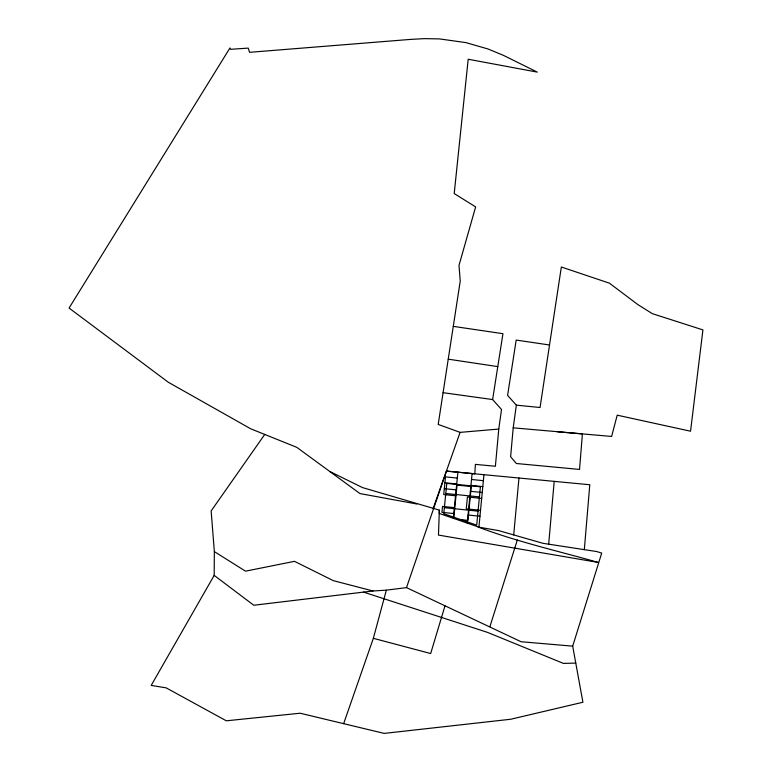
<?xml version="1.0" encoding="UTF-8"?>
<svg xmlns="http://www.w3.org/2000/svg" width="772" height="772" viewBox="0 0 772 772"><rect width="100%" height="100%" fill="white"/><g stroke="black" fill="none" stroke-linecap="round" stroke-linejoin="round"><path stroke-width="1.16" d="M329.818 471.499L362.493 487.586L439.345 510.118L438.467 535.073L598.416 562.47C558.243 551.044 517.298 541.867 478.09 527.015L498.664 530.615L542.89 543.285L596.727 551.555L601.716 553.09L572.689 646.154L582.908 702.25L510.697 719.253L384.186 733.4L300.134 713.222L226.312 720.807L166.163 687.862L151.196 685.42L214.182 575.381L214.346 551.613L211.142 510.929L264.738 434.443M439.345 510.118L439.258 513.438L478.91 527.16L483.957 474.693L589.779 484.748L584.327 549.654M548.68 544.183L554.199 481.371M513.206 427.833L510.62 456.763L516.381 463.509L579.531 469.434L582.416 433.903L513.206 427.833L516.343 405.146L507.59 395.409L516.188 340.066L549.519 344.997M443.08 392.678L492.613 399.558L501.511 409.488L498.77 429.068L495.392 466.259L475.369 464.377L474.828 473.825L446.438 471.123M513.698 534.919L518.977 478.022M467.263 523.126L472.097 473.554M453.318 518.302L457.902 472.184M453.868 517.23L457.053 485.125L471.277 486.514L467.967 520.376L460.826 519.643M492.613 399.558L502.948 333.687L453.27 326.363M343.637 723.663L373.349 638.319L386.338 590.165L406.497 587.617L521.081 641.735L572.689 646.154M444.981 605.875L430.67 653.537L373.349 638.319M489.902 626.642L517.337 539.966M406.497 587.617L446.467 471.084L483.957 474.693M498.77 429.068L460.112 432.368L433.15 508.449M386.338 590.165L373.021 590.976L253.785 605.248L214.182 575.381M575.777 663.08L563.454 663.409L487.479 632.374L363.525 592.105M557.201 431.712L611.627 436.441L617.204 415.172L690.554 431.22L702.925 329.895L652.34 313.654L637.952 304.66L609.417 283.17L561.341 267.006L540.053 407.51L516.343 405.146M457.313 478.071L445.502 476.884L443.717 494.572L455.557 495.778M471.518 479.489L483.388 480.676M444.904 482.78L456.725 483.967M470.949 485.385L482.818 486.582M444.315 488.676L456.146 489.863M470.37 491.301L482.249 492.497M445.791 493.501L479.422 496.898M481.68 498.413L467.417 496.975L466.259 508.835L480.531 510.292M454.38 507.619L442.53 506.413L441.931 512.338L453.791 513.554M444.363 507.706L478.051 511.141M468.054 515.011L479.962 516.236M448.233 359.173L497.786 366.613M416.986 504.029L359.964 493.578L296.805 447.345L250.678 428.778L168.315 382.256L69.075 308.057L229.979 47.941L230.548 49.312L248.227 48.105L249.559 52.322L410.279 39.42L424.388 38.639L439.5 38.909L465.883 42.605L487.972 48.974L503.286 55.285L537.302 72.124L468.199 59.241L454.206 193.55L475.639 206.906L459.002 265.365L460.237 281.076L438.207 424.417L460.112 432.368M373.021 590.976L333.34 580.66L294.479 561.331L245.506 571.174L214.346 551.613M480.396 486.785L476.7 525.134L443.755 513.737L446.805 483.417L480.396 486.785"/></g></svg>
